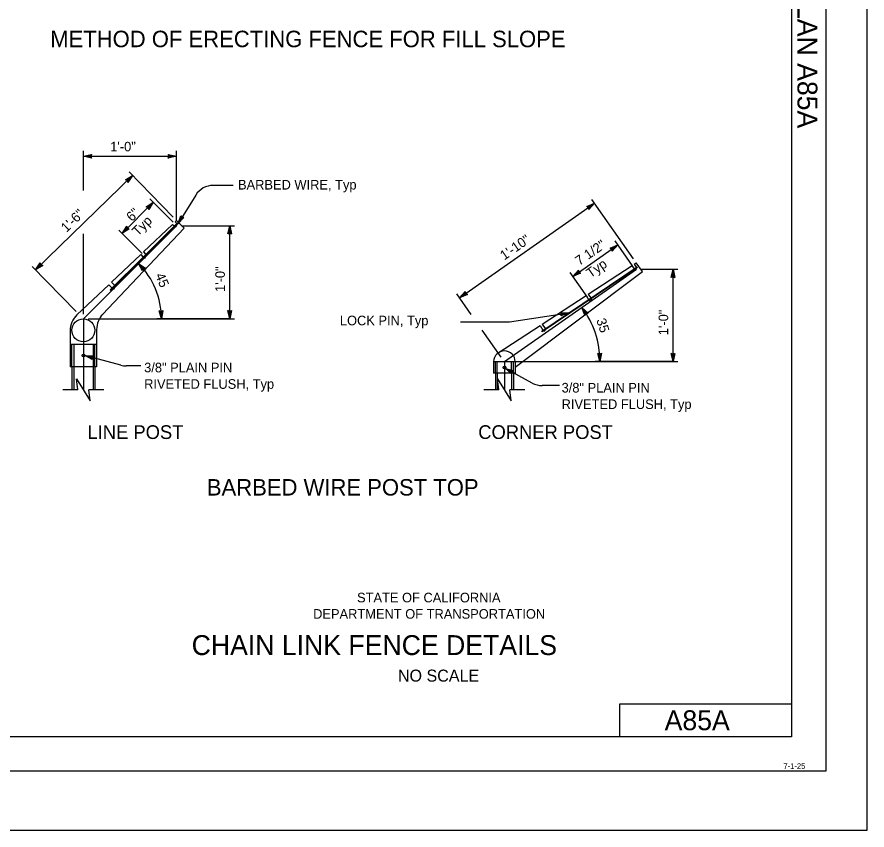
# Model space of a CAD drawing. Extents: x -893 to 867, y -474 to 712.
# Drawn here: x 247 to 867, y -474 to 119 of the extents above; entities that cross this region are included whole.
import ezdxf

# ---------------------------------------------------------------- set-up
doc = ezdxf.new("R2010")
doc.units = 0
for name, color, linetype in [('60 Nongeo Data', 7, 'Continuous'), ('border_INSIDE-BORDER-anno', 7, 'Continuous'), ('border_PLOTTING-ELEMENTS', 7, 'Continuous'), ('border_rw_22x34_Cut_Lines', 7, 'Continuous'), ('border_SHEET', 7, 'Continuous'), ('border_WITHIN-BORDER-anno', 7, 'Continuous'), ('mc_FENCE-anno', 7, 'Continuous'), ('mc_FENCE-CL', 7, 'Continuous')]:
    doc.layers.add(name, color=color, linetype=linetype)

# ---------------------------------------------------------------- blocks, each defined once
blk = doc.blocks.new('AHT')
at = {"layer": '60 Nongeo Data'}
blk.add_lwpolyline([(-5.91, 1.32), (0, 0), (-5.91, -1.31), (-5.7, -0.96), (-1.37, 0), (-5.7, 0.97), (-5.49, 0.62), (-2.72, 0), (-5.49, -0.61), (-5.28, -0.26), (-4.08, 0), (-5.28, 0.27), (-5.12, 0), (-5.91, -1.31), (-5.12, 0)], close=True, dxfattribs=at)

msp = doc.modelspace()

# ---------------------------------------------------------------- linework, layer by layer
at = {"layer": 'border_PLOTTING-ELEMENTS'}
for points in [[(-893.45, -474.03), (866.55, -474.03), (866.55, 711.97), (-893.45, 711.97)], [(-863.45, 668.97), (836.55, 668.97), (836.55, -431.03), (-863.45, -431.03)]]:
    msp.add_lwpolyline(points, close=True, dxfattribs=at)
at = {"layer": 'border_rw_22x34_Cut_Lines'}
msp.add_lwpolyline([(-863.45, 668.97), (836.55, 668.97), (836.55, -431.03), (-863.45, -431.03)], close=True, dxfattribs=at)
at = {"layer": 'border_SHEET'}
for p, q in [((811.55, 643.97), (811.55, -406.04)), ((686.52, -406.04), (686.52, -382.04)), ((686.52, -382.04), (811.52, -382.04)), ((811.55, -406.04), (-813.45, -406.04))]:
    msp.add_line(p, q, dxfattribs=at)
at = {"layer": 'mc_FENCE-anno'}
for p, q in [((295.76, -8), (295.76, 20.98)), ((363.64, -30.07), (363.64, 20.98)), ((295.76, 17.07), (363.64, 17.07)), ((260.89, -65.71), (331.6, 3.11)), ((361.2, -27.3), (329.15, 5.62)), ((404.8, -4.17), (390.35, -4.17)), ((377.59, -11.29), (364.79, -32.02)), ((324.01, -39.2), (346.66, -16.54)), ((361.2, -31.08), (344.19, -14.07)), ((569.8, -86.07), (668.12, -17.23)), ((696.48, -57.74), (666.11, -14.37)), ((338.54, -53.73), (321.53, -36.72)), ((367.14, -33.57), (405.83, -33.57)), ((402.33, -101.45), (402.33, -33.57)), ((295.76, -97.95), (295.76, -39.52)), ((652.25, -70.49), (685.11, -47.6)), ((695.7, -62.81), (683.11, -44.73)), ((290.49, -96.12), (258.45, -63.2)), ((662.85, -85.7), (650.25, -67.61)), ((702.04, -65.37), (728.75, -65.37)), ((725.25, -132.67), (725.25, -65.37)), ((578.31, -98.23), (567.79, -83.21)), ((606.16, -103.57), (649.27, -97.21)), ((299.26, -101.45), (405.83, -101.45)), ((402.33, -101.45), (349.18, -101.45)), ((570.54, -103.73), (603.97, -103.73)), ((600.09, -129.32), (586.34, -109.69)), ((323.02, -135.31), (296.76, -128.22)), ((337.55, -135.83), (326.93, -135.83)), ((605.93, -132.67), (728.75, -132.67)), ((725.25, -132.67), (668.56, -132.67)), ((622.72, -148.28), (603.14, -137.55)), ((642.45, -150.12), (629.93, -150.12))]:
    msp.add_line(p, q, dxfattribs=at)
for points in [[(369.01, -27.69), (364.79, -32.02), (366.78, -26.31), (366.96, -26.67), (365.5, -30.86), (368.6, -27.69), (368.2, -27.68), (366.22, -29.71), (367.15, -27.04), (367.34, -27.4), (366.93, -28.56), (367.79, -27.67), (367.48, -27.67), (366.78, -26.31), (367.48, -27.67)], [(643.24, -96.77), (649.27, -97.21), (643.62, -99.37), (643.78, -98.99), (647.92, -97.42), (643.5, -97.09), (643.75, -97.4), (646.58, -97.61), (643.93, -98.62), (644.09, -98.24), (645.24, -97.81), (644.01, -97.72), (644.21, -97.96), (643.62, -99.37), (644.21, -97.96)], [(302.11, -131.03), (296.76, -128.22), (302.8, -128.5), (302.51, -128.78), (298.08, -128.57), (302, -130.64), (301.89, -130.25), (299.38, -128.93), (302.21, -129.06), (301.92, -129.34), (300.69, -129.29), (301.78, -129.86), (301.7, -129.56), (302.8, -128.5), (301.7, -129.56)], [(607.68, -141.55), (603.14, -137.55), (608.95, -139.24), (608.59, -139.45), (604.34, -138.21), (607.67, -141.14), (607.65, -140.73), (605.52, -138.86), (608.24, -139.65), (607.89, -139.86), (606.71, -139.51), (607.64, -140.33), (607.63, -140.01), (608.95, -139.24), (607.63, -140.01)]]:
    msp.add_lwpolyline(points, close=True, dxfattribs=at)
for centre, radius, start, end in [((390.35, -19.17), 15, 90, 148.30781), ((295.76, -101.45), 56.92, 0, 45.16543), ((605.93, -132.67), 66.13, 0, 36.73967), ((603.97, -88.73), 15, 270, 278.38928), ((326.93, -120.83), 15, 254.89416, 270), ((629.93, -135.12), 15, 241.29465, 270)]:
    msp.add_arc(centre, radius, start, end, dxfattribs=at)
at = {"layer": 'mc_FENCE-CL'}
for p, q in [((362.73, -30.77), (363.69, -29.86)), ((362.73, -30.77), (363.67, -31.71)), ((363.64, -29.81), (369.29, -35.46)), ((295.76, -101.45), (363.64, -33.57)), ((309.81, -98.21), (369.23, -35.4)), ((339.5, -52.75), (360.78, -32.61)), ((360.78, -32.61), (361.72, -33.55)), ((363.67, -31.71), (363.67, -33.55)), ((316.26, -74.73), (337.54, -54.6)), ((337.54, -54.6), (339.07, -56.21)), ((339.5, -52.75), (341.02, -54.36)), ((341.02, -54.36), (341.02, -56.21)), ((697.05, -61.54), (698.49, -60.61)), ((697.05, -61.54), (698.52, -63.8)), ((703, -67.05), (698.49, -60.61)), ((602.43, -132.67), (698.54, -65.37)), ((610.29, -136.6), (703, -67.05)), ((629.6, -110.48), (699.15, -63.58)), ((699.5, -64.09), (629.95, -111)), ((663.54, -83.41), (695.42, -62.61)), ((696.89, -64.86), (695.42, -62.61)), ((698.52, -63.8), (698.52, -64.86)), ((291.08, -98.55), (314.31, -76.58)), ((314.31, -76.58), (316.44, -78.84)), ((315.88, -80.92), (315.32, -80.36)), ((316.26, -74.73), (318.39, -76.99)), ((318.39, -76.99), (318.39, -78.84)), ((630.02, -105.28), (661.9, -84.48)), ((661.9, -84.48), (664.03, -87.75)), ((663.54, -83.41), (665.67, -86.68)), ((665.67, -86.68), (665.67, -87.75)), ((295.76, -101.45), (295.76, -153.27)), ((286.07, -110.18), (286.07, -136.57)), ((305.44, -109.21), (305.44, -136.57)), ((597.92, -126.23), (628.38, -106.35)), ((628.38, -106.35), (630.52, -109.62)), ((629.95, -111), (629.6, -110.48)), ((630.02, -105.28), (632.15, -108.55)), ((632.15, -108.55), (632.15, -109.62)), ((286.07, -119.87), (305.44, -119.87)), ((287.41, -136.57), (287.41, -119.87)), ((288.74, -119.87), (288.74, -153.27)), ((302.78, -119.87), (302.78, -153.27)), ((304.11, -136.57), (304.11, -119.87)), ((594.56, -132.67), (610.29, -132.67)), ((594.56, -132.67), (594.56, -141.02)), ((595.91, -141.02), (595.91, -132.67)), ((597.25, -141.02), (597.25, -132.67)), ((602.43, -132.67), (602.43, -153.27)), ((607.61, -141.02), (607.61, -132.67)), ((608.95, -141.02), (608.95, -132.67)), ((610.29, -132.67), (610.29, -141.02)), ((305.44, -136.57), (286.07, -136.57)), ((287.41, -136.57), (287.41, -153.27)), ((304.11, -136.57), (304.11, -153.27)), ((610.29, -141.02), (594.56, -141.02)), ((595.91, -141.02), (595.91, -153.27)), ((597.25, -141.02), (597.25, -153.27)), ((607.61, -141.02), (607.61, -153.27)), ((608.95, -141.02), (608.95, -153.27)), ((291.76, -153.27), (280.76, -153.27)), ((310.76, -153.27), (299.76, -153.27)), ((598.43, -153.27), (587.43, -153.27)), ((617.43, -153.27), (606.43, -153.27))]:
    msp.add_line(p, q, dxfattribs=at)
for points in [[(315.32, -80.36), (339.76, -55.92), (364.22, -31.46)], [(364.79, -32.02), (340.32, -56.49), (315.88, -80.92)], [(291.76, -153.27), (290.76, -145.27), (300.76, -161.27), (299.76, -153.27)], [(598.43, -153.27), (597.43, -145.27), (607.43, -161.27), (606.43, -153.27)]]:
    msp.add_lwpolyline(points, dxfattribs=at)
for centre, radius in [((295.76, -109.81), 8.35), ((295.76, -128.22), 1), ((602.43, -136.85), 1)]:
    msp.add_circle(centre, radius, dxfattribs=at)
for centre, radius, start, end in [((362.7, -33.55), 0.976, 180, 0), ((340.04, -56.21), 0.976, 180, 0), ((697.71, -64.86), 0.817, 180, 0.00031), ((317.42, -78.84), 0.976, 180, 0), ((664.85, -87.75), 0.817, 180, 0.00031), ((302.07, -110.18), 16, 133.4114, 180), ((321.44, -109.21), 16, 136.5886, 180), ((631.33, -109.62), 0.817, 180, 0.00031), ((602.43, -132.67), 7.87, 0, 180)]:
    msp.add_arc(centre, radius, start, end, dxfattribs=at)

# ---------------------------------------------------------------- block references
at = {"layer": 'mc_FENCE-anno'}
for p, xscale, yscale, rotation in [((295.76, 17.07), 1.0169511864447456, 1.0120630521670433, 180), ((331.6, 3.11), 1.0169511864447456, 1.0120630521670433, 44.22698501439865), ((346.66, -16.54), 1.0169511864447458, 1.012063052167043, 44.998170274965716), ((668.12, -17.23), 1.0169511864447458, 1.0120630521670433, 34.99999999130546), ((324.01, -39.2), 1.0169511864447458, 1.012063052167043, -135.0018297250343), ((402.33, -33.57), 1.0169511864447456, 1.0120630521670433, 90), ((685.11, -47.6), 1.0169511864447456, 1.0120630521670433, 34.86349199332413), ((260.89, -65.71), 1.0169511864447456, 1.0120630521670433, -135.77301498560138), ((335.89, -61.09), 1.0169511864447456, 1.0120630521670435, 132.14126831780553), ((652.25, -70.49), 1.0169511864447458, 1.0120630521670433, -145.13650800667585), ((725.25, -65.37), 1.0169511864447456, 1.0120630521670433, 90), ((569.8, -86.07), 1.0169511864447458, 1.0120630521670433, -145.00000000869454), ((658.92, -93.11), 1.0169511864447458, 1.0120630521670433, 123.40192891827262), ((352.68, -101.45), 1.0169511864447458, 1.012063052167043, -86.97584082230357), ((402.33, -101.45), 1.0169511864447456, 1.0120630521670433, -90), ((672.06, -132.67), 1.0169511864447458, 1.0120630521670433, -87.3971745932805), ((725.25, -132.67), 1.0169511864447456, 1.0120630521670433, -90)]:
    msp.add_blockref('AHT', p, dxfattribs=dict(at, xscale=xscale, yscale=yscale, rotation=rotation))
at = {"layer": 'mc_FENCE-anno', "xscale": 1.0169511864447456, "yscale": 1.0120630521670433}
msp.add_blockref('AHT', (363.64, 17.07), dxfattribs=at)

# ---------------------------------------------------------------- texts
at = {"layer": 'border_INSIDE-BORDER-anno'}
for s, height, p in [('STATE OF CALIFORNIA', 7, (495.11, -308.12)), ('DEPARTMENT OF TRANSPORTATION', 7, (463.11, -320.02)), ('CHAIN LINK FENCE DETAILS', 14.5, (374.64, -346.52)), ('NO SCALE', 8.75, (524.89, -365.89))]:
    msp.add_text(s, height=height, dxfattribs=at).set_placement(p)
at = {"layer": 'border_WITHIN-BORDER-anno'}
msp.add_text('2025 STANDARD PLAN A85A', height=14.5, rotation=270, dxfattribs=at).set_placement((815.92, 301.48))
for s, height, p in [('A85A', 14.5, (719.16, -401.29)), ('7-1-25', 4, (805.68, -429.46))]:
    msp.add_text(s, height=height, dxfattribs=at).set_placement(p)
at = {"layer": 'mc_FENCE-anno'}
for s, height, p in [('METHOD OF ERECTING FENCE FOR FILL SLOPE', 12, (271.6, 96.53)), ('1\'-0"', 7, (315.32, 20.57)), ('BARBED WIRE, Typ', 7, (408.4, -7.22)), ('LOCK PIN, Typ', 7, (482.6, -106.18)), ('3/8" PLAIN PIN', 7, (340.03, -140.46)), ('RIVETED FLUSH, Typ', 7, (340.03, -152.46)), ('3/8" PLAIN PIN', 7, (644.1, -155.17)), ('RIVETED FLUSH, Typ', 7, (644.1, -167.17)), ('LINE POST', 10, (298.75, -189.03)), ('CORNER POST', 10, (583.39, -189.03)), ('BARBED WIRE POST TOP', 12, (385.71, -230.25))]:
    msp.add_text(s, height=height, dxfattribs=at).set_placement(p)
for s, rotation, p in [('1\'-6"', 44.22699, (283.5, -38.82)), ('6"', 44.99817, (331.2, -30.99)), ('Typ', 44.99817, (335.4, -41.64)), ('1\'-10"', 35, (602.34, -59.02)), ('7 1/2"', 34.86349, (657.08, -62.93)), ('Typ', 34.86349, (665.13, -71.95)), ('1\'-0"', 90, (398.83, -81.89)), ('45', 292.58271, (347.99, -69.71)), ('1\'-0"', 90, (721.75, -113.4)), ('35', 288.00238, (669.29, -102.35))]:
    msp.add_text(s, height=7, rotation=rotation, dxfattribs=at).set_placement(p)

doc.saveas('drawing.dxf')
